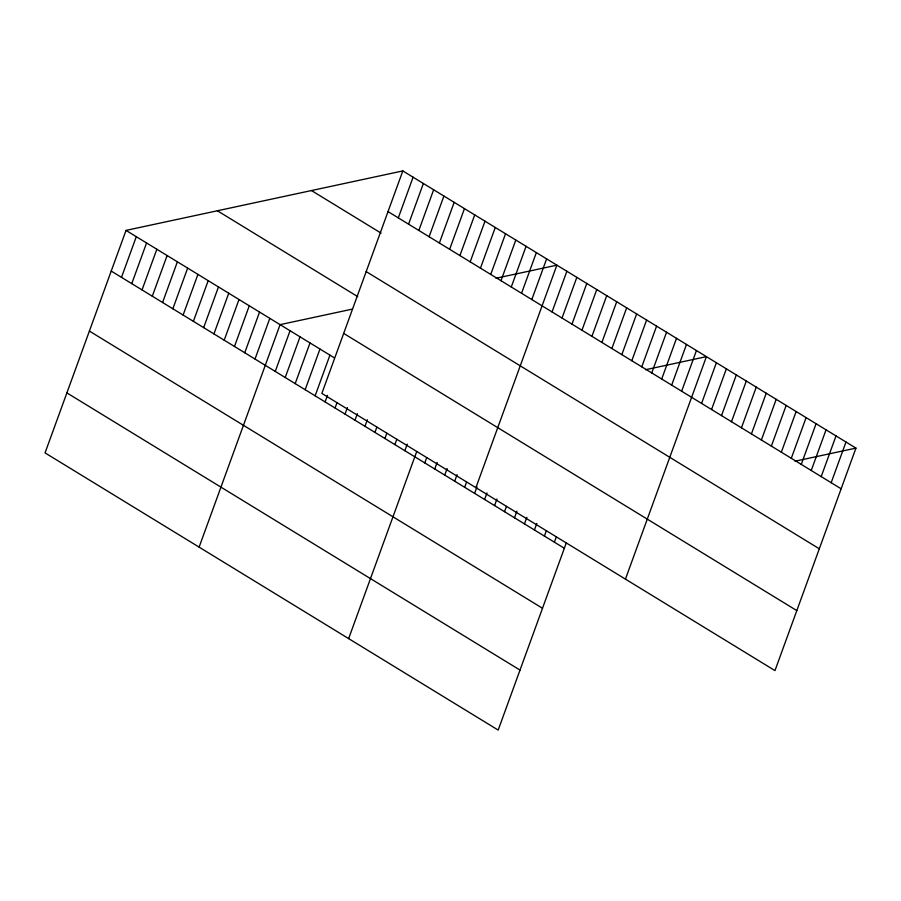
<?xml version="1.0" encoding="UTF-8"?>
<svg xmlns="http://www.w3.org/2000/svg" width="901" height="901" viewBox="0 0 901 901"><rect width="100%" height="100%" fill="white"/><g stroke="black" fill="none" stroke-linecap="round" stroke-linejoin="round"><path stroke-width="1.35" d="M402.826 170.92L321.848 393.41L774.973 670.603L855.95 448.112L402.826 170.92L126.027 230.397L45.05 452.888L498.174 730.08L566.256 543.021M121.489 277.362L136.299 236.681M131.76 283.646L146.57 242.966M142.031 289.931L156.842 249.25M152.303 296.215L167.113 255.535M162.574 302.488L177.384 261.819M172.846 308.773L187.656 268.093M183.117 315.057L197.927 274.377M193.388 321.342L208.199 280.661M203.66 327.626L218.47 286.946M213.931 333.911L228.741 293.23M224.203 340.195L239.002 299.515M234.474 346.48L249.273 305.799M244.745 352.753L259.544 312.084M255.017 359.037L269.816 318.357M199.11 547.132L280.087 324.642L352.404 309.111M275.255 371.426L290.054 330.746M285.223 377.519L300.022 336.839M295.19 383.623L310 342.943M305.157 389.716L319.968 349.036M315.125 395.821L329.935 355.14M325.092 401.914L327.48 395.348M398.298 217.884L413.097 177.204M335.059 408.018L336.974 402.758M408.57 224.169L423.369 183.489M345.038 414.111L347.426 407.545M418.841 230.442L433.64 189.762M355.005 420.204L357.393 413.649M429.113 236.726L443.911 196.046M364.973 426.308L367.36 419.742M439.373 243.011L454.183 202.331M374.94 432.401L376.855 427.153M449.644 249.295L464.454 208.615M384.907 438.505L386.822 433.257M459.915 255.58L474.726 214.9M394.875 444.598L396.789 439.35M470.187 261.864L484.997 221.184M404.842 450.703L407.229 444.137M480.458 268.149L495.268 227.469M348.642 638.606L416.724 451.547M490.73 274.433L505.54 233.753M424.776 462.9L426.691 457.652M501.001 280.707L515.811 240.026M434.755 468.993L437.143 462.438M511.272 286.991L526.083 246.311M444.722 475.097L447.11 468.531M521.544 293.275L536.354 252.595M454.69 481.19L457.077 474.636M531.815 299.56L546.625 258.88M464.657 487.295L466.572 482.046M475.908 487.655L556.886 265.164L495.989 278.251M474.624 493.388L477.012 486.833M552.054 311.937L566.864 271.257M484.592 499.492L486.979 492.926M562.021 318.042L576.831 277.362M494.559 505.585L496.947 499.019M571.989 324.135L586.799 283.455M504.526 511.689L506.441 506.43M581.956 330.239L596.766 289.559M514.505 517.782L516.892 511.216M591.923 336.332L606.733 295.652M524.472 523.875L526.86 517.32M601.902 342.436L616.701 301.756M534.439 529.979L536.827 523.413M611.869 348.529L626.668 307.849M544.407 536.072L546.31 530.824M621.836 354.634L636.635 313.953M554.374 542.177L556.289 536.928M631.804 360.727L646.614 320.046M641.771 366.831L656.581 326.151M651.738 372.924L666.549 332.244M661.706 379.028L676.516 338.348M671.673 385.121L686.483 344.441M681.64 391.214L696.45 350.545M625.44 579.129L706.418 356.638L645.521 369.725M701.586 403.411L716.385 362.743M711.553 409.516L726.352 368.836M721.521 415.609L736.331 374.929M731.488 421.713L746.298 381.033M741.455 427.806L756.266 387.126M751.423 433.91L766.233 393.23M761.39 440.003L776.2 399.323M771.369 446.108L786.168 405.427M781.336 452.201L796.135 411.52M791.303 458.305L806.102 417.625M801.271 464.398L816.081 423.718M811.238 470.502L826.048 429.822M821.205 476.595L836.015 435.915M831.173 482.699L845.983 442.019M795.054 461.199L855.95 448.112M388.027 211.6L841.14 488.792M311.487 190.55L381.1 233.134M366.189 271.595L819.302 548.788M217.378 210.766L357.742 296.643M343.686 333.404L796.811 610.608M126.027 230.397L334.361 357.843M111.228 271.077L564.341 548.27M89.39 331.072L542.503 608.265M66.888 392.892L520.012 670.085"/></g></svg>
